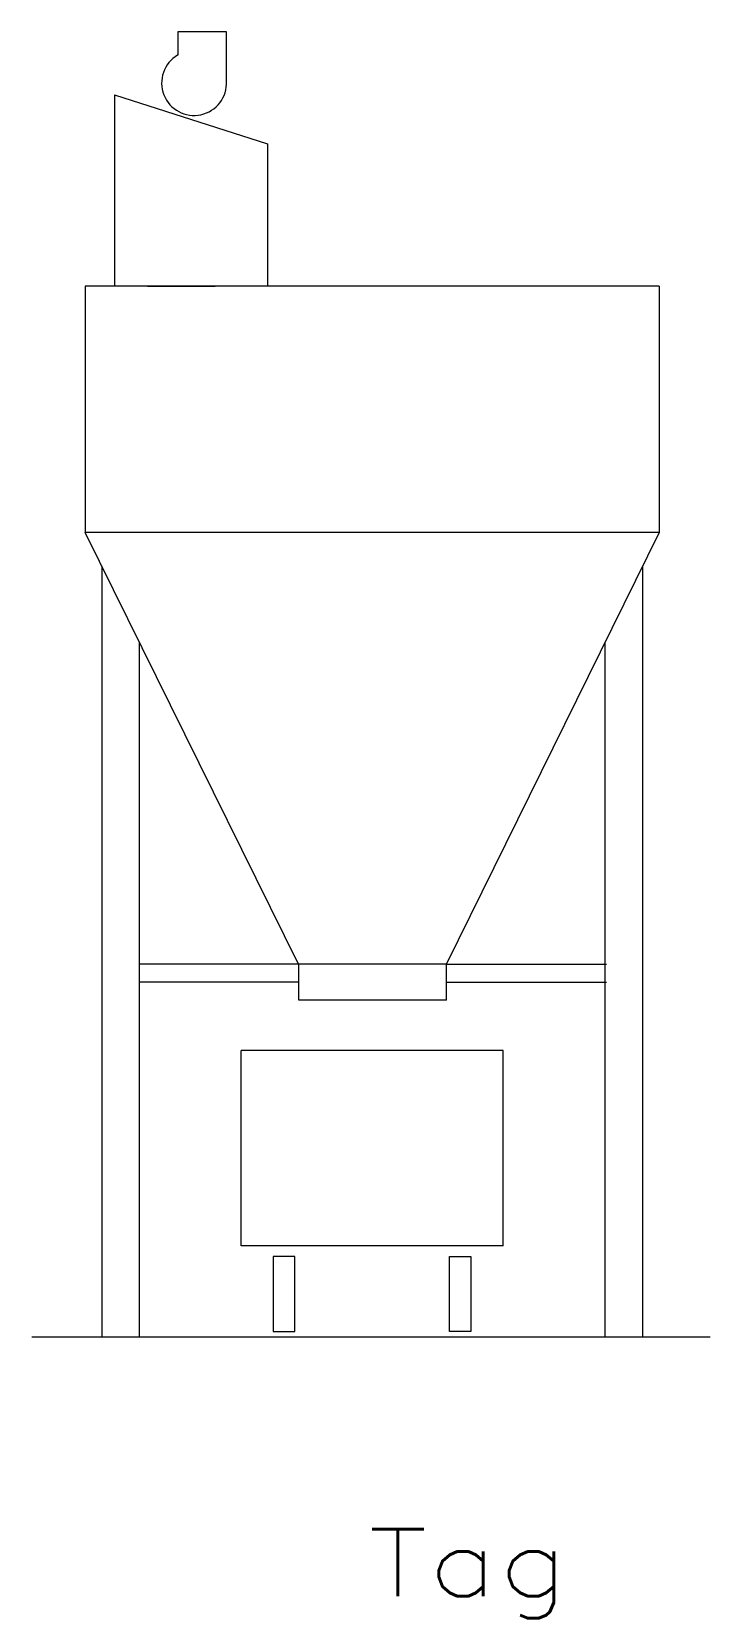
# Model space of a CAD drawing. Header units: inches. Extents: x -6.3 to 6.6, y -17.7 to 12.5.
import ezdxf
from ezdxf.enums import TextEntityAlignment as Align

# ---------------------------------------------------------------- set-up
doc = ezdxf.new("R2010")
doc.units = ezdxf.units.IN
doc.header["$MEASUREMENT"] = 0
doc.layers.get('0').update_dxf_attribs({"lineweight": 0})
for name, color, linetype, lineweight, true_color in [('DRGSHT', 2, 'Continuous', 0, 0xffff00), ('OBJ', 1, 'Continuous', 0, 0xff0000), ('TXT', 2, 'Continuous', 0, 0xffff00)]:
    doc.layers.add(name, color=color, linetype=linetype, lineweight=lineweight, true_color=true_color)
doc.styles.add('_TCW_TXTSTY_1', font='TXT.SHX')

msp = doc.modelspace()

# ---------------------------------------------------------------- linework, layer by layer
at = {"layer": 'DRGSHT', "color": 7}
for p, q in [((-3.571, 12.518), (-3.571, 12.074)), ((-2.642, 12.518), (-3.571, 12.518)), ((-2.642, 11.577), (-2.642, 12.518))]:
    msp.add_line(p, q, dxfattribs=at)
msp.add_arc((-3.259, 11.542), 0.617, 120.394, 363.2557, dxfattribs=at)
at = {"layer": 'OBJ', "color": 7}
for p, q in [((-4.772, 11.317), (-4.772, 7.681)), ((-1.863, 10.384), (-1.863, 7.681)), ((-5.332, 7.681), (-5.332, 2.994)), ((5.59, 7.681), (-5.332, 7.681)), ((-4.143, 7.681), (-2.858, 7.681)), ((5.59, 7.681), (5.59, 2.994)), ((5.59, 2.994), (-5.332, 2.994)), ((-1.265, -5.227), (-5.332, 2.994)), ((5.59, 2.994), (1.542, -5.213)), ((-5.015, 2.353), (-5.015, -12.305)), ((5.272, 2.351), (5.272, -12.305)), ((-4.301, 0.91), (-4.301, -12.305)), ((4.559, 0.904), (4.559, -12.305)), ((-1.265, -5.216), (-4.301, -5.216)), ((1.532, -5.22), (-1.274, -5.22)), ((-1.265, -5.904), (-1.265, -5.227)), ((1.542, -5.904), (1.542, -5.213)), ((1.542, -5.216), (4.588, -5.216)), ((-1.265, -5.558), (-4.301, -5.558)), ((1.542, -5.558), (4.588, -5.558)), ((1.542, -5.904), (-1.265, -5.904)), ((2.621, -6.862), (-2.364, -6.862)), ((-2.364, -10.572), (-2.364, -6.862)), ((2.621, -10.572), (2.621, -6.862)), ((2.621, -10.572), (-2.364, -10.572)), ((-1.752, -10.776), (-1.752, -12.203)), ((-1.344, -10.776), (-1.752, -10.776)), ((-1.344, -12.203), (-1.344, -10.776)), ((1.602, -12.203), (1.602, -10.776)), ((1.602, -10.776), (2.01, -10.776)), ((2.01, -10.776), (2.01, -12.203)), ((-6.349, -12.305), (6.565, -12.305)), ((-1.752, -12.203), (-1.344, -12.203)), ((2.01, -12.203), (1.602, -12.203))]:
    msp.add_line(p, q, dxfattribs=at)
at = {"layer": 'TXT', "color": 7}
msp.add_line((-4.772, 11.317), (-1.863, 10.384), dxfattribs=at)

# ---------------------------------------------------------------- texts
at = {"color": 7, "linetype": 'Continuous', "style": '_TCW_TXTSTY_1', "width": 1.166667}
msp.add_text('Tag', height=1.27, dxfattribs=at).set_placement((0.057, -17.235), (3.867, -17.235), align=Align.FIT)

doc.saveas('drawing.dxf')
